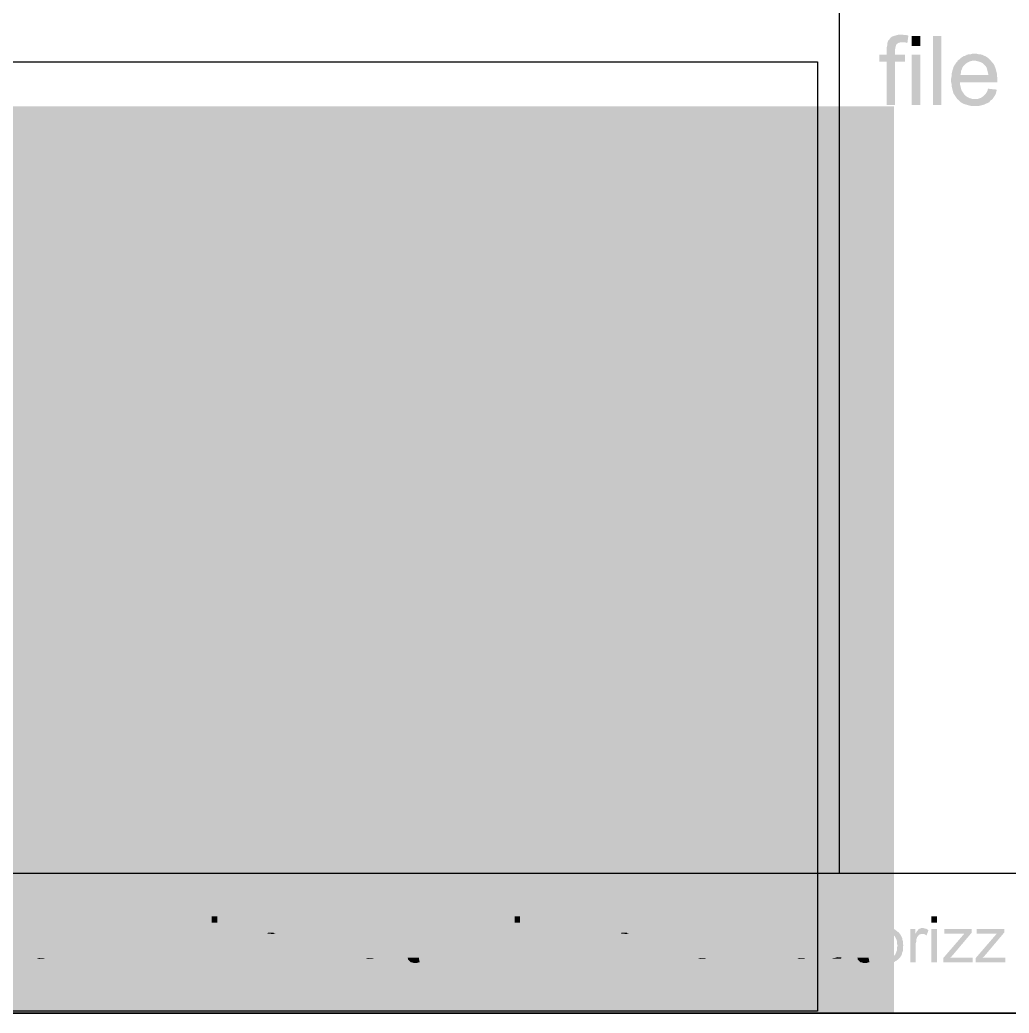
# Model space of a CAD drawing. Header units: millimetres. Extents: x -35.3 to 0.3, y 0.4 to 20.6.
# Drawn here: x -3.313 to -1.636, y 0.384 to 2.069 of the extents above; entities that cross this region are included whole.
import ezdxf

# ---------------------------------------------------------------- set-up
doc = ezdxf.new("R2010")
doc.units = ezdxf.units.MM
for name, color, linetype in [('PDF _Geometria', 7, 'Continuous'), ('PDF _Immagini', 7, 'Continuous'), ('PDF _Riempimenti solidi', 7, 'Continuous')]:
    doc.layers.add(name, color=color, linetype=linetype)
picture_1 = doc.add_image_def('image1.png', size_in_pixel=(561, 336))

msp = doc.modelspace()

# ---------------------------------------------------------------- hatches: boundary and pattern name
at = {"layer": 'PDF _Riempimenti solidi', "transparency": 33554559}
for points in [[(-1.8202, 2.0435), (-1.8227, 2.0435), (-1.826, 2.0427), (-1.8293, 2.0418), (-1.8318, 2.041), (-1.8343, 2.0402), (-1.8368, 2.0385), (-1.8385, 2.036), (-1.841, 2.0335), (-1.8418, 2.031), (-1.8168, 2.0302), (-1.8118, 2.0302), (-1.8085, 2.0293), (-1.8068, 2.0418), (-1.8102, 2.0427), (-1.8135, 2.0427), (-1.8168, 2.0435)], [(-1.7868, 2.0243), (-1.7868, 2.041), (-1.801, 2.041), (-1.801, 2.0243)], [(-1.751, 1.9243), (-1.751, 2.041), (-1.7652, 2.041), (-1.7652, 1.9243)], [(-1.8418, 2.031), (-1.8427, 2.0285), (-1.8427, 2.0252), (-1.8435, 2.0218), (-1.8435, 2.0093), (-1.856, 2.0093), (-1.856, 1.9977), (-1.8435, 1.9977), (-1.8435, 1.9243), (-1.8293, 1.9243), (-1.8293, 1.9977), (-1.8127, 1.9977), (-1.8127, 2.0093), (-1.8293, 2.0093), (-1.8293, 2.0185), (-1.8285, 2.0227), (-1.8268, 2.0277), (-1.826, 2.0277), (-1.8243, 2.0293), (-1.821, 2.0302), (-1.8168, 2.0302)], [(-1.7868, 1.9243), (-1.7868, 2.0093), (-1.801, 2.0093), (-1.801, 1.9243)], [(-1.6943, 2.011), (-1.6985, 2.011), (-1.701, 2.0102), (-1.7043, 2.0102), (-1.7077, 2.0093), (-1.7102, 2.0077), (-1.7135, 2.0068), (-1.716, 2.0052), (-1.7185, 2.0035), (-1.721, 2.001), (-1.7235, 1.9993), (-1.6927, 1.9993), (-1.6902, 1.9985), (-1.6868, 1.9977), (-1.6843, 1.9968), (-1.681, 1.9952), (-1.6793, 1.9935), (-1.6768, 1.991), (-1.676, 1.9902), (-1.6743, 1.9877), (-1.6735, 1.9852), (-1.671, 1.9752), (-1.7185, 1.9752), (-1.6568, 1.9743), (-1.6568, 1.9777), (-1.6577, 1.981), (-1.6585, 1.9843), (-1.6593, 1.9868), (-1.6602, 1.9893), (-1.6618, 1.9927), (-1.6635, 1.9952), (-1.6652, 1.9968), (-1.6668, 1.9993), (-1.6685, 2.001), (-1.671, 2.0035), (-1.6735, 2.0052), (-1.676, 2.0068), (-1.6785, 2.0077), (-1.6818, 2.0093), (-1.6852, 2.0102), (-1.6877, 2.0102), (-1.691, 2.011)], [(-1.7235, 1.9993), (-1.7235, 1.9985), (-1.7252, 1.9968), (-1.7268, 1.9943), (-1.7285, 1.9918), (-1.7302, 1.9893), (-1.731, 1.986), (-1.7318, 1.9835), (-1.7335, 1.9768), (-1.7335, 1.9735), (-1.7343, 1.9693), (-1.7343, 1.9627), (-1.7335, 1.9593), (-1.7335, 1.956), (-1.731, 1.946), (-1.7302, 1.9435), (-1.7285, 1.941), (-1.7268, 1.9385), (-1.7252, 1.936), (-1.7235, 1.9335), (-1.6935, 1.9343), (-1.6977, 1.9343), (-1.701, 1.9352), (-1.7035, 1.936), (-1.7068, 1.9377), (-1.7093, 1.9393), (-1.7118, 1.9418), (-1.7135, 1.9443), (-1.7152, 1.9468), (-1.7168, 1.9493), (-1.7193, 1.9593), (-1.7193, 1.9627), (-1.656, 1.9627), (-1.656, 1.9702), (-1.6568, 1.9743), (-1.7185, 1.9752), (-1.7177, 1.9785), (-1.7177, 1.9818), (-1.716, 1.9852), (-1.7152, 1.9877), (-1.7135, 1.9902), (-1.711, 1.9927), (-1.7093, 1.9943), (-1.7068, 1.996), (-1.7035, 1.9977), (-1.701, 1.9985), (-1.6977, 1.9993), (-1.6943, 1.9993)], [(-1.6718, 1.9518), (-1.6727, 1.9485), (-1.6743, 1.9452), (-1.676, 1.9427), (-1.6785, 1.9402), (-1.6802, 1.9385), (-1.6818, 1.9377), (-1.6843, 1.936), (-1.6868, 1.9352), (-1.6902, 1.9343), (-1.6935, 1.9343), (-1.7235, 1.9335), (-1.7227, 1.9335), (-1.7185, 1.9293), (-1.716, 1.9277), (-1.7127, 1.926), (-1.7102, 1.9252), (-1.7068, 1.9243), (-1.7043, 1.9235), (-1.701, 1.9227), (-1.6868, 1.9227), (-1.6835, 1.9235), (-1.6802, 1.9243), (-1.6777, 1.9252), (-1.6743, 1.9268), (-1.6718, 1.9277), (-1.6693, 1.9293), (-1.6685, 1.931), (-1.666, 1.9327), (-1.6635, 1.9352), (-1.6618, 1.9377), (-1.6602, 1.9402), (-1.6585, 1.9435), (-1.6568, 1.9502)], [(-2.9785, 0.5377), (-2.9785, 0.5485), (-2.9877, 0.5485), (-2.9877, 0.5377)], [(-2.6468, 0.5468), (-2.656, 0.541), (-2.656, 0.5268), (-2.6635, 0.5268), (-2.6635, 0.5193), (-2.656, 0.5193), (-2.656, 0.4785), (-2.641, 0.4785), (-2.6427, 0.4785), (-2.6443, 0.4793), (-2.646, 0.481), (-2.646, 0.4818), (-2.6468, 0.4835), (-2.6468, 0.5193), (-2.6368, 0.5193), (-2.6368, 0.5268), (-2.6468, 0.5268)], [(-2.4652, 0.5377), (-2.4652, 0.5485), (-2.4743, 0.5485), (-2.4743, 0.5377)], [(-2.0852, 0.4702), (-2.0852, 0.5485), (-2.0952, 0.5485), (-2.0952, 0.4702)], [(-2.0693, 0.521), (-2.0718, 0.536), (-2.0718, 0.5485), (-2.061, 0.5485), (-2.061, 0.536), (-2.0635, 0.521)], [(-1.8843, 0.5468), (-1.8935, 0.541), (-1.8935, 0.5268), (-1.901, 0.5268), (-1.901, 0.5193), (-1.8935, 0.5193), (-1.8935, 0.4785), (-1.8785, 0.4785), (-1.8802, 0.4785), (-1.8818, 0.4793), (-1.8835, 0.481), (-1.8835, 0.4818), (-1.8843, 0.4835), (-1.8843, 0.5193), (-1.8743, 0.5193), (-1.8743, 0.5268), (-1.8843, 0.5268)], [(-1.7585, 0.5377), (-1.7585, 0.5485), (-1.7677, 0.5485), (-1.7677, 0.5377)], [(-3.2827, 0.5285), (-3.2877, 0.5285), (-3.2902, 0.5277), (-3.2918, 0.5277), (-3.2943, 0.5268), (-3.296, 0.5268), (-3.2977, 0.526), (-3.2993, 0.5252), (-3.3018, 0.5235), (-3.3035, 0.5218), (-3.3043, 0.521), (-3.2843, 0.5202), (-3.2785, 0.5202), (-3.2768, 0.5193), (-3.2752, 0.5185), (-3.2735, 0.5168), (-3.2727, 0.5168), (-3.271, 0.5135), (-3.271, 0.506), (-3.2718, 0.506), (-3.2735, 0.5052), (-3.276, 0.5052), (-3.2777, 0.5043), (-3.2802, 0.5043), (-3.2827, 0.5035), (-3.2852, 0.5035), (-3.2877, 0.5027), (-3.2927, 0.5027), (-3.2952, 0.5018), (-3.2968, 0.5018), (-3.2977, 0.501), (-3.2993, 0.5002), (-3.3018, 0.4993), (-3.271, 0.4985), (-3.271, 0.4893), (-3.2718, 0.4868), (-3.2718, 0.4852), (-3.2727, 0.4852), (-3.2735, 0.4835), (-3.2768, 0.4802), (-3.2785, 0.4793), (-3.2802, 0.4785), (-3.2818, 0.4777), (-3.2702, 0.4768), (-3.2702, 0.476), (-3.2693, 0.4743), (-3.2685, 0.4718), (-3.2677, 0.4702), (-3.2577, 0.4702), (-3.2585, 0.471), (-3.2593, 0.4727), (-3.2602, 0.4752), (-3.2602, 0.4793), (-3.261, 0.481), (-3.261, 0.516), (-3.2618, 0.5168), (-3.2627, 0.5185), (-3.2635, 0.521), (-3.2643, 0.5227), (-3.2652, 0.5235), (-3.2668, 0.5243), (-3.2685, 0.526), (-3.271, 0.5268), (-3.2718, 0.5268), (-3.2735, 0.5277), (-3.276, 0.5277), (-3.2777, 0.5285), (-3.2802, 0.5285)], [(-3.1927, 0.5285), (-3.196, 0.5285), (-3.1977, 0.5277), (-3.2002, 0.5277), (-3.2018, 0.5268), (-3.2043, 0.526), (-3.206, 0.5252), (-3.2068, 0.5243), (-3.2085, 0.5235), (-3.2135, 0.5185), (-3.2143, 0.5168), (-3.2152, 0.5143), (-3.216, 0.5135), (-3.2168, 0.5118), (-3.2168, 0.5093), (-3.2177, 0.5077), (-3.2177, 0.5052), (-3.2185, 0.5035), (-3.2185, 0.4935), (-3.2177, 0.491), (-3.2177, 0.4893), (-3.2168, 0.4868), (-3.216, 0.4852), (-3.2152, 0.4827), (-3.2127, 0.4777), (-3.211, 0.4768), (-3.1927, 0.4768), (-3.1952, 0.4768), (-3.1968, 0.4777), (-3.1993, 0.4785), (-3.201, 0.4793), (-3.2027, 0.4802), (-3.2043, 0.4818), (-3.2068, 0.4868), (-3.2077, 0.4893), (-3.2077, 0.491), (-3.2085, 0.4935), (-3.2085, 0.5043), (-3.2077, 0.5068), (-3.2077, 0.5085), (-3.2068, 0.511), (-3.2052, 0.5143), (-3.2035, 0.5152), (-3.2035, 0.516), (-3.2018, 0.5168), (-3.2002, 0.5185), (-3.1985, 0.5193), (-3.196, 0.5202), (-3.1918, 0.5202), (-3.1743, 0.521), (-3.176, 0.5227), (-3.1768, 0.5235), (-3.1777, 0.5243), (-3.1793, 0.5252), (-3.1818, 0.5268), (-3.1835, 0.5268), (-3.1852, 0.5277), (-3.1877, 0.5285), (-3.1902, 0.5285)], [(-3.1368, 0.5285), (-3.1418, 0.5285), (-3.1435, 0.5277), (-3.146, 0.5268), (-3.1477, 0.5268), (-3.1493, 0.526), (-3.151, 0.5243), (-3.1535, 0.5235), (-3.1543, 0.5218), (-3.156, 0.5202), (-3.1318, 0.5202), (-3.1302, 0.5193), (-3.1277, 0.5177), (-3.1268, 0.5168), (-3.1252, 0.5152), (-3.1243, 0.5143), (-3.1218, 0.5093), (-3.1218, 0.5068), (-3.121, 0.5043), (-3.1535, 0.5043), (-3.111, 0.5035), (-3.1118, 0.506), (-3.1118, 0.5085), (-3.1127, 0.5102), (-3.1135, 0.5127), (-3.1152, 0.516), (-3.116, 0.5177), (-3.1168, 0.5193), (-3.1185, 0.521), (-3.1193, 0.5218), (-3.121, 0.5235), (-3.1227, 0.5243), (-3.1243, 0.5252), (-3.126, 0.5268), (-3.1285, 0.5268), (-3.1302, 0.5277), (-3.1327, 0.5285), (-3.1343, 0.5285)], [(-3.0802, 0.5285), (-3.0843, 0.5285), (-3.086, 0.5277), (-3.0885, 0.5277), (-3.091, 0.5268), (-3.0927, 0.5252), (-3.0943, 0.5243), (-3.0952, 0.5243), (-3.0968, 0.5227), (-3.0977, 0.521), (-3.0793, 0.5202), (-3.0743, 0.5202), (-3.0718, 0.5193), (-3.0702, 0.5177), (-3.0693, 0.5168), (-3.0677, 0.5135), (-3.0668, 0.511), (-3.0577, 0.5127), (-3.0577, 0.5135), (-3.0585, 0.516), (-3.0585, 0.5177), (-3.0593, 0.5193), (-3.061, 0.521), (-3.061, 0.5218), (-3.0627, 0.5235), (-3.0643, 0.5243), (-3.066, 0.5252), (-3.0685, 0.5268), (-3.0693, 0.5268), (-3.071, 0.5277), (-3.0735, 0.5277), (-3.0752, 0.5285), (-3.0777, 0.5285)], [(-3.0252, 0.5285), (-3.0293, 0.5285), (-3.031, 0.5277), (-3.0335, 0.5277), (-3.036, 0.5268), (-3.0377, 0.5252), (-3.0393, 0.5243), (-3.0402, 0.5243), (-3.0418, 0.5227), (-3.0427, 0.521), (-3.0243, 0.5202), (-3.0193, 0.5202), (-3.0168, 0.5193), (-3.0152, 0.5177), (-3.0143, 0.5168), (-3.0127, 0.5135), (-3.0118, 0.511), (-3.0027, 0.5127), (-3.0027, 0.5135), (-3.0035, 0.516), (-3.0035, 0.5177), (-3.0043, 0.5193), (-3.006, 0.521), (-3.006, 0.5218), (-3.0077, 0.5235), (-3.0093, 0.5243), (-3.011, 0.5252), (-3.0135, 0.5268), (-3.0143, 0.5268), (-3.016, 0.5277), (-3.0185, 0.5277), (-3.0202, 0.5285), (-3.0227, 0.5285)], [(-2.9785, 0.4702), (-2.9785, 0.5268), (-2.9877, 0.5268), (-2.9877, 0.4702)], [(-2.941, 0.5285), (-2.9452, 0.5285), (-2.9477, 0.5277), (-2.9493, 0.5268), (-2.951, 0.5268), (-2.9535, 0.526), (-2.9552, 0.5243), (-2.9568, 0.5235), (-2.9585, 0.5218), (-2.9602, 0.521), (-2.941, 0.5202), (-2.936, 0.5202), (-2.9335, 0.5193), (-2.9318, 0.5177), (-2.9302, 0.5168), (-2.9285, 0.5152), (-2.9252, 0.5085), (-2.9243, 0.506), (-2.9243, 0.5018), (-2.9235, 0.4993), (-2.9235, 0.4985), (-2.9243, 0.496), (-2.9243, 0.491), (-2.9252, 0.4893), (-2.926, 0.4868), (-2.9277, 0.4835), (-2.9285, 0.4827), (-2.9293, 0.4818), (-2.931, 0.4802), (-2.9327, 0.4793), (-2.9343, 0.4777), (-2.936, 0.4777), (-2.9385, 0.4768), (-2.9602, 0.4768), (-2.9568, 0.4735), (-2.9552, 0.4727), (-2.9535, 0.4718), (-2.9518, 0.471), (-2.9493, 0.4702), (-2.9477, 0.4693), (-2.9427, 0.4693), (-2.941, 0.4685), (-2.9393, 0.4685), (-2.9368, 0.4693), (-2.9352, 0.4693), (-2.9327, 0.4702), (-2.931, 0.4702), (-2.9285, 0.471), (-2.9268, 0.4727), (-2.926, 0.4727), (-2.9243, 0.4743), (-2.9227, 0.4752), (-2.9193, 0.4785), (-2.9185, 0.4802), (-2.9168, 0.4818), (-2.9168, 0.4827), (-2.916, 0.4843), (-2.916, 0.486), (-2.9152, 0.4877), (-2.9143, 0.4902), (-2.9143, 0.4968), (-2.9135, 0.4993), (-2.9143, 0.5018), (-2.9143, 0.506), (-2.9152, 0.5085), (-2.9152, 0.5102), (-2.916, 0.5127), (-2.9185, 0.5177), (-2.9202, 0.5193), (-2.921, 0.521), (-2.9227, 0.5218), (-2.9243, 0.5235), (-2.926, 0.5243), (-2.9277, 0.526), (-2.9302, 0.5268), (-2.9318, 0.5277), (-2.9335, 0.5277), (-2.936, 0.5285), (-2.9385, 0.5285)], [(-2.8935, 0.5268), (-2.9018, 0.5268), (-2.9018, 0.4702), (-2.8927, 0.4702), (-2.8927, 0.5027), (-2.8918, 0.5052), (-2.8918, 0.5102), (-2.8893, 0.5152), (-2.8877, 0.516), (-2.8877, 0.5168), (-2.8852, 0.5177), (-2.8835, 0.5185), (-2.8935, 0.5193)], [(-2.8752, 0.5285), (-2.8802, 0.5285), (-2.8818, 0.5277), (-2.8843, 0.5268), (-2.886, 0.526), (-2.8877, 0.5252), (-2.8893, 0.5235), (-2.891, 0.5227), (-2.8918, 0.521), (-2.8777, 0.5202), (-2.8743, 0.5202), (-2.8727, 0.5193), (-2.8702, 0.5185), (-2.8693, 0.5168), (-2.8677, 0.516), (-2.8668, 0.5135), (-2.866, 0.5118), (-2.866, 0.5102), (-2.8652, 0.5077), (-2.8652, 0.4702), (-2.856, 0.4702), (-2.856, 0.5143), (-2.8577, 0.5177), (-2.8585, 0.5202), (-2.8593, 0.5218), (-2.8602, 0.5227), (-2.8635, 0.526), (-2.866, 0.5268), (-2.8668, 0.5268), (-2.8685, 0.5277), (-2.871, 0.5285), (-2.8727, 0.5285)], [(-2.8177, 0.5285), (-2.8227, 0.5285), (-2.8243, 0.5277), (-2.8268, 0.5268), (-2.8285, 0.5268), (-2.8302, 0.526), (-2.8318, 0.5243), (-2.8343, 0.5235), (-2.8352, 0.5218), (-2.8368, 0.5202), (-2.8127, 0.5202), (-2.811, 0.5193), (-2.8085, 0.5177), (-2.8077, 0.5168), (-2.806, 0.5152), (-2.8052, 0.5143), (-2.8043, 0.5127), (-2.8035, 0.511), (-2.8027, 0.5093), (-2.8027, 0.5068), (-2.8018, 0.5043), (-2.8343, 0.5043), (-2.7918, 0.5035), (-2.7927, 0.506), (-2.7927, 0.5085), (-2.7935, 0.5102), (-2.7943, 0.5127), (-2.7977, 0.5193), (-2.7993, 0.521), (-2.8002, 0.5218), (-2.8018, 0.5235), (-2.8035, 0.5243), (-2.8052, 0.5252), (-2.8068, 0.5268), (-2.8093, 0.5268), (-2.811, 0.5277), (-2.8135, 0.5285), (-2.8152, 0.5285)], [(-2.7252, 0.5285), (-2.7302, 0.5285), (-2.7327, 0.5277), (-2.7343, 0.5277), (-2.7368, 0.5268), (-2.7385, 0.5268), (-2.7402, 0.526), (-2.7418, 0.5252), (-2.7443, 0.5235), (-2.746, 0.5218), (-2.7468, 0.521), (-2.7268, 0.5202), (-2.721, 0.5202), (-2.7193, 0.5193), (-2.7177, 0.5185), (-2.716, 0.5168), (-2.7152, 0.5168), (-2.7135, 0.5135), (-2.7135, 0.506), (-2.7143, 0.506), (-2.716, 0.5052), (-2.7185, 0.5052), (-2.7202, 0.5043), (-2.7227, 0.5043), (-2.7252, 0.5035), (-2.7277, 0.5035), (-2.7302, 0.5027), (-2.7352, 0.5027), (-2.7377, 0.5018), (-2.7393, 0.5018), (-2.7402, 0.501), (-2.7418, 0.5002), (-2.7443, 0.4993), (-2.7135, 0.4985), (-2.7135, 0.4893), (-2.7143, 0.4868), (-2.7143, 0.4852), (-2.7152, 0.4852), (-2.716, 0.4835), (-2.7193, 0.4802), (-2.721, 0.4793), (-2.7227, 0.4785), (-2.7243, 0.4777), (-2.7127, 0.4768), (-2.7127, 0.476), (-2.7118, 0.4743), (-2.711, 0.4718), (-2.7102, 0.4702), (-2.7002, 0.4702), (-2.701, 0.471), (-2.7018, 0.4727), (-2.7027, 0.4752), (-2.7027, 0.4793), (-2.7035, 0.481), (-2.7035, 0.516), (-2.7043, 0.5168), (-2.7052, 0.5185), (-2.706, 0.521), (-2.7068, 0.5227), (-2.7077, 0.5235), (-2.7093, 0.5243), (-2.711, 0.526), (-2.7135, 0.5268), (-2.7143, 0.5268), (-2.716, 0.5277), (-2.7185, 0.5277), (-2.7202, 0.5285), (-2.7227, 0.5285)], [(-2.6035, 0.5285), (-2.6085, 0.5285), (-2.6102, 0.5277), (-2.6127, 0.5268), (-2.6143, 0.5268), (-2.616, 0.526), (-2.6177, 0.5243), (-2.6202, 0.5235), (-2.621, 0.5218), (-2.6227, 0.5202), (-2.5985, 0.5202), (-2.5968, 0.5193), (-2.5943, 0.5177), (-2.5935, 0.5168), (-2.5918, 0.5152), (-2.591, 0.5143), (-2.5885, 0.5093), (-2.5885, 0.5068), (-2.5877, 0.5043), (-2.6202, 0.5043), (-2.5777, 0.5035), (-2.5785, 0.506), (-2.5785, 0.5085), (-2.5793, 0.5102), (-2.5802, 0.5127), (-2.5835, 0.5193), (-2.5852, 0.521), (-2.586, 0.5218), (-2.5877, 0.5235), (-2.5893, 0.5243), (-2.591, 0.5252), (-2.5927, 0.5268), (-2.5952, 0.5268), (-2.5968, 0.5277), (-2.5993, 0.5285), (-2.601, 0.5285)], [(-2.5577, 0.5268), (-2.566, 0.5268), (-2.566, 0.4702), (-2.5568, 0.4702), (-2.5568, 0.5027), (-2.556, 0.5052), (-2.556, 0.5093), (-2.5552, 0.511), (-2.5543, 0.5135), (-2.5527, 0.5152), (-2.5518, 0.5168), (-2.5502, 0.5177), (-2.5477, 0.5185), (-2.546, 0.5185), (-2.5577, 0.5185)], [(-2.5452, 0.5285), (-2.5477, 0.5285), (-2.5493, 0.5277), (-2.5518, 0.5268), (-2.5527, 0.526), (-2.5535, 0.5243), (-2.5552, 0.5227), (-2.556, 0.521), (-2.5577, 0.5185), (-2.5427, 0.5185), (-2.541, 0.5177), (-2.5385, 0.516), (-2.5352, 0.5252), (-2.5368, 0.526), (-2.5393, 0.5277), (-2.541, 0.5277), (-2.5435, 0.5285)], [(-2.486, 0.5268), (-2.5327, 0.5268), (-2.5327, 0.5193), (-2.4985, 0.5193), (-2.486, 0.521)], [(-2.4652, 0.4702), (-2.4652, 0.5268), (-2.4743, 0.5268), (-2.4743, 0.4702)], [(-2.401, 0.5285), (-2.4052, 0.5285), (-2.4068, 0.5277), (-2.4093, 0.5277), (-2.4118, 0.5268), (-2.4135, 0.5252), (-2.4152, 0.5243), (-2.416, 0.5243), (-2.4177, 0.5227), (-2.4185, 0.521), (-2.4002, 0.5202), (-2.3952, 0.5202), (-2.3927, 0.5193), (-2.391, 0.5177), (-2.3902, 0.5168), (-2.3885, 0.5135), (-2.3877, 0.511), (-2.3785, 0.5127), (-2.3785, 0.5135), (-2.3793, 0.516), (-2.3793, 0.5177), (-2.3802, 0.5193), (-2.3818, 0.521), (-2.3818, 0.5218), (-2.3835, 0.5235), (-2.3852, 0.5243), (-2.3868, 0.5252), (-2.3893, 0.5268), (-2.3902, 0.5268), (-2.3918, 0.5277), (-2.3943, 0.5277), (-2.396, 0.5285), (-2.3985, 0.5285)], [(-2.3402, 0.5285), (-2.3452, 0.5285), (-2.3468, 0.5277), (-2.3493, 0.5268), (-2.351, 0.5268), (-2.3527, 0.526), (-2.3543, 0.5243), (-2.3568, 0.5235), (-2.3577, 0.5218), (-2.3593, 0.5202), (-2.3352, 0.5202), (-2.3335, 0.5193), (-2.331, 0.5177), (-2.3302, 0.5168), (-2.3285, 0.5152), (-2.3277, 0.5143), (-2.3252, 0.5093), (-2.3252, 0.5068), (-2.3243, 0.5043), (-2.3568, 0.5043), (-2.3143, 0.5035), (-2.3152, 0.506), (-2.3152, 0.5085), (-2.316, 0.5102), (-2.3168, 0.5127), (-2.3202, 0.5193), (-2.3218, 0.521), (-2.3227, 0.5218), (-2.3243, 0.5235), (-2.326, 0.5243), (-2.3277, 0.5252), (-2.3293, 0.5268), (-2.3318, 0.5268), (-2.3335, 0.5277), (-2.336, 0.5285), (-2.3377, 0.5285)], [(-2.2943, 0.5268), (-2.3027, 0.5268), (-2.3027, 0.4702), (-2.2935, 0.4702), (-2.2935, 0.5027), (-2.2927, 0.5052), (-2.2927, 0.5102), (-2.2902, 0.5152), (-2.2885, 0.516), (-2.2885, 0.5168), (-2.286, 0.5177), (-2.2843, 0.5185), (-2.2943, 0.5193)], [(-2.276, 0.5285), (-2.281, 0.5285), (-2.2827, 0.5277), (-2.2852, 0.5268), (-2.2868, 0.526), (-2.2885, 0.5252), (-2.2902, 0.5235), (-2.2918, 0.5227), (-2.2927, 0.521), (-2.2785, 0.5202), (-2.2752, 0.5202), (-2.2735, 0.5193), (-2.271, 0.5185), (-2.2702, 0.5168), (-2.2685, 0.516), (-2.2677, 0.5135), (-2.2668, 0.5118), (-2.2668, 0.5102), (-2.266, 0.5077), (-2.266, 0.4702), (-2.2568, 0.4702), (-2.2568, 0.5143), (-2.2585, 0.5177), (-2.2593, 0.5202), (-2.2602, 0.5218), (-2.261, 0.5227), (-2.2627, 0.5243), (-2.2643, 0.526), (-2.2668, 0.5268), (-2.2677, 0.5268), (-2.2693, 0.5277), (-2.2718, 0.5285), (-2.2735, 0.5285)], [(-2.1977, 0.5268), (-2.2443, 0.5268), (-2.2443, 0.5193), (-2.2102, 0.5193), (-2.1977, 0.521)], [(-2.1618, 0.5285), (-2.1668, 0.5285), (-2.1693, 0.5277), (-2.171, 0.5277), (-2.1735, 0.5268), (-2.1752, 0.5268), (-2.1768, 0.526), (-2.1785, 0.5252), (-2.181, 0.5235), (-2.1827, 0.5218), (-2.1835, 0.521), (-2.1635, 0.5202), (-2.1577, 0.5202), (-2.156, 0.5193), (-2.1543, 0.5185), (-2.1527, 0.5168), (-2.1518, 0.5168), (-2.1502, 0.5135), (-2.1502, 0.506), (-2.151, 0.506), (-2.1527, 0.5052), (-2.1552, 0.5052), (-2.1568, 0.5043), (-2.1593, 0.5043), (-2.1618, 0.5035), (-2.1643, 0.5035), (-2.1668, 0.5027), (-2.1718, 0.5027), (-2.1743, 0.5018), (-2.176, 0.5018), (-2.1768, 0.501), (-2.1785, 0.5002), (-2.181, 0.4993), (-2.1502, 0.4985), (-2.1502, 0.4893), (-2.151, 0.4868), (-2.151, 0.4852), (-2.1518, 0.4852), (-2.1527, 0.4835), (-2.156, 0.4802), (-2.1577, 0.4793), (-2.1593, 0.4785), (-2.161, 0.4777), (-2.1493, 0.4768), (-2.1493, 0.476), (-2.1485, 0.4743), (-2.1477, 0.4718), (-2.1468, 0.4702), (-2.1368, 0.4702), (-2.1377, 0.471), (-2.1385, 0.4727), (-2.1393, 0.4752), (-2.1393, 0.4793), (-2.1402, 0.481), (-2.1402, 0.516), (-2.141, 0.5168), (-2.1418, 0.5185), (-2.1427, 0.521), (-2.1435, 0.5227), (-2.1443, 0.5235), (-2.146, 0.5243), (-2.1477, 0.526), (-2.1502, 0.5268), (-2.151, 0.5268), (-2.1527, 0.5277), (-2.1552, 0.5277), (-2.1568, 0.5285), (-2.1593, 0.5285)], [(-1.9935, 0.5285), (-1.9985, 0.5285), (-2.001, 0.5277), (-2.0027, 0.5277), (-2.0052, 0.5268), (-2.0068, 0.5268), (-2.0085, 0.526), (-2.0102, 0.5252), (-2.0127, 0.5235), (-2.0143, 0.5218), (-2.0152, 0.521), (-1.9952, 0.5202), (-1.9893, 0.5202), (-1.9877, 0.5193), (-1.986, 0.5185), (-1.9843, 0.5168), (-1.9835, 0.5168), (-1.9818, 0.5135), (-1.9818, 0.506), (-1.9827, 0.506), (-1.9843, 0.5052), (-1.9868, 0.5052), (-1.9885, 0.5043), (-1.991, 0.5043), (-1.9935, 0.5035), (-1.996, 0.5035), (-1.9985, 0.5027), (-2.0035, 0.5027), (-2.006, 0.5018), (-2.0077, 0.5018), (-2.0085, 0.501), (-2.0102, 0.5002), (-2.0127, 0.4993), (-1.9818, 0.4985), (-1.9818, 0.4893), (-1.9827, 0.4868), (-1.9827, 0.4852), (-1.9835, 0.4852), (-1.9843, 0.4835), (-1.9877, 0.4802), (-1.9893, 0.4793), (-1.991, 0.4785), (-1.9927, 0.4777), (-1.981, 0.4768), (-1.981, 0.476), (-1.9802, 0.4743), (-1.9793, 0.4718), (-1.9785, 0.4702), (-1.9685, 0.4702), (-1.9693, 0.471), (-1.9702, 0.4727), (-1.971, 0.4752), (-1.971, 0.4793), (-1.9718, 0.481), (-1.9718, 0.516), (-1.9727, 0.5168), (-1.9735, 0.5185), (-1.9743, 0.521), (-1.9752, 0.5227), (-1.976, 0.5235), (-1.9777, 0.5243), (-1.9793, 0.526), (-1.9818, 0.5268), (-1.9827, 0.5268), (-1.9843, 0.5277), (-1.9868, 0.5277), (-1.9885, 0.5285), (-1.991, 0.5285)], [(-1.9477, 0.5268), (-1.9577, 0.5268), (-1.9577, 0.4885), (-1.9568, 0.486), (-1.9568, 0.4827), (-1.956, 0.4818), (-1.956, 0.4793), (-1.9552, 0.4777), (-1.9535, 0.476), (-1.9527, 0.4743), (-1.951, 0.4735), (-1.9493, 0.4718), (-1.9468, 0.471), (-1.946, 0.4702), (-1.9443, 0.4702), (-1.9418, 0.4693), (-1.9402, 0.4693), (-1.9377, 0.4685), (-1.9352, 0.4693), (-1.9335, 0.4693), (-1.931, 0.4702), (-1.9293, 0.4702), (-1.9277, 0.471), (-1.926, 0.4727), (-1.9243, 0.4735), (-1.921, 0.4768), (-1.936, 0.4768), (-1.9368, 0.4777), (-1.9393, 0.4777), (-1.941, 0.4785), (-1.9435, 0.4793), (-1.9435, 0.4802), (-1.9452, 0.4818), (-1.9468, 0.4852), (-1.9468, 0.486), (-1.9477, 0.4877), (-1.9477, 0.4952)], [(-1.911, 0.5268), (-1.921, 0.5268), (-1.921, 0.4893), (-1.9218, 0.4868), (-1.9227, 0.4852), (-1.9227, 0.4843), (-1.9243, 0.4818), (-1.926, 0.481), (-1.9277, 0.4793), (-1.9193, 0.4785), (-1.9193, 0.4702), (-1.911, 0.4702)], [(-1.8427, 0.5285), (-1.8468, 0.5285), (-1.8493, 0.5277), (-1.851, 0.5268), (-1.8527, 0.5268), (-1.8552, 0.526), (-1.8568, 0.5243), (-1.8585, 0.5235), (-1.8602, 0.5218), (-1.8618, 0.521), (-1.8427, 0.5202), (-1.8377, 0.5202), (-1.8352, 0.5193), (-1.8335, 0.5177), (-1.8318, 0.5168), (-1.8302, 0.5152), (-1.8268, 0.5085), (-1.826, 0.506), (-1.826, 0.5018), (-1.8252, 0.4993), (-1.8252, 0.4985), (-1.826, 0.496), (-1.826, 0.491), (-1.8268, 0.4893), (-1.8277, 0.4868), (-1.8293, 0.4835), (-1.8302, 0.4827), (-1.831, 0.4818), (-1.8327, 0.4802), (-1.8343, 0.4793), (-1.836, 0.4777), (-1.8377, 0.4777), (-1.8402, 0.4768), (-1.8618, 0.4768), (-1.8585, 0.4735), (-1.8568, 0.4727), (-1.8552, 0.4718), (-1.8535, 0.471), (-1.851, 0.4702), (-1.8493, 0.4693), (-1.8443, 0.4693), (-1.8427, 0.4685), (-1.841, 0.4685), (-1.8385, 0.4693), (-1.8368, 0.4693), (-1.8343, 0.4702), (-1.8327, 0.4702), (-1.8302, 0.471), (-1.8285, 0.4727), (-1.8277, 0.4727), (-1.826, 0.4743), (-1.8243, 0.4752), (-1.821, 0.4785), (-1.8202, 0.4802), (-1.8185, 0.4818), (-1.8185, 0.4827), (-1.8177, 0.4843), (-1.8177, 0.486), (-1.8168, 0.4877), (-1.816, 0.4902), (-1.816, 0.4968), (-1.8152, 0.4993), (-1.816, 0.5018), (-1.816, 0.506), (-1.8168, 0.5085), (-1.8168, 0.5102), (-1.8177, 0.5127), (-1.8202, 0.5177), (-1.8218, 0.5193), (-1.8227, 0.521), (-1.8243, 0.5218), (-1.826, 0.5235), (-1.8277, 0.5243), (-1.8293, 0.526), (-1.8318, 0.5268), (-1.8335, 0.5277), (-1.8352, 0.5277), (-1.8377, 0.5285), (-1.8402, 0.5285)], [(-1.7952, 0.5268), (-1.8035, 0.5268), (-1.8035, 0.4702), (-1.7943, 0.4702), (-1.7943, 0.5027), (-1.7935, 0.5052), (-1.7935, 0.5093), (-1.7927, 0.511), (-1.7918, 0.5135), (-1.7902, 0.5152), (-1.7893, 0.5168), (-1.7877, 0.5177), (-1.7852, 0.5185), (-1.7835, 0.5185), (-1.7952, 0.5185)], [(-1.7827, 0.5285), (-1.7852, 0.5285), (-1.7868, 0.5277), (-1.7893, 0.5268), (-1.7902, 0.526), (-1.791, 0.5243), (-1.7927, 0.5227), (-1.7935, 0.521), (-1.7952, 0.5185), (-1.7802, 0.5185), (-1.7785, 0.5177), (-1.776, 0.516), (-1.7727, 0.5252), (-1.7743, 0.526), (-1.7768, 0.5277), (-1.7785, 0.5277), (-1.781, 0.5285)], [(-1.7585, 0.4702), (-1.7585, 0.5268), (-1.7677, 0.5268), (-1.7677, 0.4702)], [(-1.6993, 0.5268), (-1.746, 0.5268), (-1.746, 0.5193), (-1.7118, 0.5193), (-1.6993, 0.521)], [(-1.6443, 0.5268), (-1.691, 0.5268), (-1.691, 0.5193), (-1.6568, 0.5193), (-1.6443, 0.521)], [(-3.3043, 0.521), (-3.3052, 0.5193), (-3.3068, 0.5177), (-3.3077, 0.5152), (-3.3085, 0.5135), (-3.3085, 0.511), (-3.2993, 0.5093), (-3.2985, 0.511), (-3.2977, 0.5135), (-3.296, 0.5168), (-3.2943, 0.5185), (-3.2935, 0.5185), (-3.2918, 0.5193), (-3.2893, 0.5202), (-3.2843, 0.5202)], [(-3.1743, 0.521), (-3.1918, 0.5202), (-3.1877, 0.5202), (-3.1852, 0.5185), (-3.1835, 0.5177), (-3.1827, 0.5168), (-3.1818, 0.5152), (-3.1802, 0.5135), (-3.1793, 0.511), (-3.1793, 0.5093), (-3.1693, 0.5102), (-3.1693, 0.511), (-3.1702, 0.5135), (-3.171, 0.5152), (-3.1718, 0.5177), (-3.1727, 0.5193)], [(-3.156, 0.5202), (-3.1568, 0.5202), (-3.1577, 0.5185), (-3.1585, 0.5168), (-3.1602, 0.5152), (-3.1618, 0.5118), (-3.1618, 0.5102), (-3.1635, 0.5052), (-3.1635, 0.491), (-3.1627, 0.4893), (-3.1618, 0.4868), (-3.1618, 0.4852), (-3.161, 0.4835), (-3.1602, 0.481), (-3.1585, 0.4793), (-3.1577, 0.4777), (-3.156, 0.4768), (-3.136, 0.4768), (-3.1393, 0.4768), (-3.141, 0.4777), (-3.1435, 0.4785), (-3.1452, 0.4793), (-3.1468, 0.4802), (-3.1502, 0.4835), (-3.1518, 0.4868), (-3.1527, 0.4893), (-3.1527, 0.491), (-3.1535, 0.4935), (-3.1535, 0.496), (-3.111, 0.496), (-3.111, 0.5035), (-3.1535, 0.5043), (-3.1527, 0.5068), (-3.1527, 0.5093), (-3.151, 0.5127), (-3.1477, 0.516), (-3.1468, 0.5168), (-3.1452, 0.5185), (-3.1435, 0.5193), (-3.141, 0.5202), (-3.1368, 0.5202)], [(-3.0977, 0.521), (-3.0993, 0.5193), (-3.0993, 0.5185), (-3.1002, 0.516), (-3.101, 0.5143), (-3.101, 0.5102), (-3.1002, 0.5085), (-3.1002, 0.506), (-3.0985, 0.5043), (-3.0977, 0.5027), (-3.096, 0.5018), (-3.0943, 0.5002), (-3.0927, 0.4993), (-3.091, 0.4985), (-3.0893, 0.4977), (-3.0877, 0.4968), (-3.086, 0.4968), (-3.0835, 0.496), (-3.081, 0.4952), (-3.0777, 0.4943), (-3.0752, 0.4935), (-3.0727, 0.4927), (-3.071, 0.4927), (-3.0693, 0.4918), (-3.0677, 0.491), (-3.0668, 0.4893), (-3.0652, 0.4877), (-3.0652, 0.4852), (-3.066, 0.4827), (-3.0668, 0.481), (-3.0685, 0.4793), (-3.0693, 0.4785), (-3.071, 0.4777), (-3.0735, 0.4777), (-3.076, 0.4768), (-3.0785, 0.4768), (-3.0977, 0.476), (-3.0968, 0.4752), (-3.0952, 0.4735), (-3.0935, 0.4718), (-3.0918, 0.471), (-3.0893, 0.4702), (-3.0877, 0.4702), (-3.086, 0.4693), (-3.081, 0.4693), (-3.0785, 0.4685), (-3.0768, 0.4685), (-3.0743, 0.4693), (-3.0718, 0.4693), (-3.0702, 0.4702), (-3.0685, 0.4702), (-3.066, 0.471), (-3.0643, 0.4718), (-3.0627, 0.4735), (-3.061, 0.4743), (-3.0577, 0.4777), (-3.0577, 0.4785), (-3.0568, 0.481), (-3.056, 0.4827), (-3.0552, 0.4852), (-3.0552, 0.4893), (-3.056, 0.4918), (-3.0585, 0.4968), (-3.0602, 0.4977), (-3.0618, 0.4993), (-3.0635, 0.5002), (-3.0652, 0.501), (-3.0668, 0.501), (-3.0685, 0.5018), (-3.0702, 0.5027), (-3.0727, 0.5035), (-3.0752, 0.5043), (-3.0785, 0.5052), (-3.0818, 0.506), (-3.0843, 0.506), (-3.086, 0.5068), (-3.0868, 0.5068), (-3.0868, 0.5077), (-3.0893, 0.5085), (-3.0902, 0.5102), (-3.091, 0.511), (-3.0918, 0.5135), (-3.0902, 0.5168), (-3.0885, 0.5185), (-3.0877, 0.5185), (-3.086, 0.5193), (-3.0843, 0.5202), (-3.0793, 0.5202)], [(-3.0427, 0.521), (-3.0443, 0.5193), (-3.0443, 0.5185), (-3.0452, 0.516), (-3.046, 0.5143), (-3.046, 0.5102), (-3.0452, 0.5085), (-3.0452, 0.506), (-3.0435, 0.5043), (-3.0427, 0.5027), (-3.041, 0.5018), (-3.0393, 0.5002), (-3.0377, 0.4993), (-3.036, 0.4985), (-3.0343, 0.4977), (-3.0327, 0.4968), (-3.031, 0.4968), (-3.0285, 0.496), (-3.026, 0.4952), (-3.0227, 0.4943), (-3.0202, 0.4935), (-3.0177, 0.4927), (-3.016, 0.4927), (-3.0143, 0.4918), (-3.0127, 0.491), (-3.0118, 0.4893), (-3.0102, 0.4877), (-3.0102, 0.4852), (-3.011, 0.4827), (-3.0118, 0.481), (-3.0135, 0.4793), (-3.0143, 0.4785), (-3.016, 0.4777), (-3.0185, 0.4777), (-3.021, 0.4768), (-3.0235, 0.4768), (-3.0427, 0.476), (-3.0418, 0.4752), (-3.0385, 0.4718), (-3.0368, 0.471), (-3.0343, 0.4702), (-3.0327, 0.4702), (-3.031, 0.4693), (-3.026, 0.4693), (-3.0235, 0.4685), (-3.0218, 0.4685), (-3.0193, 0.4693), (-3.0168, 0.4693), (-3.0152, 0.4702), (-3.0135, 0.4702), (-3.011, 0.471), (-3.0093, 0.4718), (-3.0077, 0.4735), (-3.006, 0.4743), (-3.0027, 0.4777), (-3.0027, 0.4785), (-3.0018, 0.481), (-3.001, 0.4827), (-3.0002, 0.4852), (-3.0002, 0.4893), (-3.001, 0.4918), (-3.0035, 0.4968), (-3.0052, 0.4977), (-3.0068, 0.4993), (-3.0085, 0.5002), (-3.0102, 0.501), (-3.0118, 0.501), (-3.0135, 0.5018), (-3.0152, 0.5027), (-3.0177, 0.5035), (-3.0202, 0.5043), (-3.0235, 0.5052), (-3.0268, 0.506), (-3.0293, 0.506), (-3.031, 0.5068), (-3.0318, 0.5068), (-3.0318, 0.5077), (-3.0343, 0.5085), (-3.0352, 0.5102), (-3.036, 0.511), (-3.0368, 0.5135), (-3.0352, 0.5168), (-3.0335, 0.5185), (-3.0327, 0.5185), (-3.031, 0.5193), (-3.0293, 0.5202), (-3.0243, 0.5202)], [(-2.9602, 0.521), (-2.961, 0.5193), (-2.9627, 0.5177), (-2.9652, 0.5127), (-2.966, 0.5102), (-2.966, 0.5085), (-2.9668, 0.506), (-2.9668, 0.5035), (-2.9677, 0.501), (-2.9677, 0.496), (-2.9668, 0.4935), (-2.9668, 0.491), (-2.966, 0.4885), (-2.966, 0.4868), (-2.9652, 0.4852), (-2.9643, 0.4827), (-2.9627, 0.4793), (-2.961, 0.4777), (-2.9602, 0.4768), (-2.941, 0.4768), (-2.9435, 0.4768), (-2.946, 0.4777), (-2.9477, 0.4785), (-2.9493, 0.4793), (-2.951, 0.481), (-2.9527, 0.4827), (-2.9535, 0.4835), (-2.9552, 0.4852), (-2.9552, 0.4868), (-2.956, 0.4893), (-2.9568, 0.491), (-2.9568, 0.4935), (-2.9577, 0.496), (-2.9577, 0.5018), (-2.9568, 0.5043), (-2.9568, 0.506), (-2.956, 0.5085), (-2.9527, 0.5152), (-2.9518, 0.516), (-2.9502, 0.5168), (-2.9485, 0.5185), (-2.9468, 0.5193), (-2.9452, 0.5202), (-2.941, 0.5202)], [(-2.8918, 0.521), (-2.8935, 0.5193), (-2.8835, 0.5185), (-2.8818, 0.5193), (-2.8793, 0.5202), (-2.8777, 0.5202)], [(-2.8368, 0.5202), (-2.8377, 0.5202), (-2.8393, 0.5168), (-2.841, 0.5152), (-2.8427, 0.5118), (-2.8427, 0.5102), (-2.8443, 0.5052), (-2.8443, 0.491), (-2.8435, 0.4893), (-2.8427, 0.4868), (-2.8427, 0.4852), (-2.8418, 0.4835), (-2.841, 0.481), (-2.8393, 0.4793), (-2.8385, 0.4777), (-2.8368, 0.4768), (-2.8168, 0.4768), (-2.8202, 0.4768), (-2.8218, 0.4777), (-2.8243, 0.4785), (-2.826, 0.4793), (-2.8277, 0.4802), (-2.831, 0.4835), (-2.8327, 0.4868), (-2.8335, 0.4893), (-2.8335, 0.491), (-2.8343, 0.4935), (-2.8343, 0.496), (-2.7918, 0.496), (-2.7918, 0.5035), (-2.8343, 0.5043), (-2.8335, 0.5068), (-2.8335, 0.5093), (-2.8318, 0.5127), (-2.8285, 0.516), (-2.8277, 0.5168), (-2.826, 0.5185), (-2.8243, 0.5193), (-2.8218, 0.5202), (-2.8177, 0.5202)], [(-2.7468, 0.521), (-2.7477, 0.5193), (-2.7493, 0.5177), (-2.7502, 0.5152), (-2.751, 0.5135), (-2.751, 0.511), (-2.7418, 0.5093), (-2.741, 0.511), (-2.7402, 0.5135), (-2.7385, 0.5168), (-2.7368, 0.5185), (-2.736, 0.5185), (-2.7343, 0.5193), (-2.7318, 0.5202), (-2.7268, 0.5202)], [(-2.6227, 0.5202), (-2.6235, 0.5202), (-2.6252, 0.5168), (-2.6268, 0.5152), (-2.6285, 0.5118), (-2.6285, 0.5102), (-2.6302, 0.5052), (-2.6302, 0.491), (-2.6293, 0.4893), (-2.6285, 0.4868), (-2.6285, 0.4852), (-2.6277, 0.4835), (-2.6268, 0.481), (-2.6252, 0.4793), (-2.6243, 0.4777), (-2.6227, 0.4768), (-2.6027, 0.4768), (-2.606, 0.4768), (-2.6077, 0.4777), (-2.6102, 0.4785), (-2.6118, 0.4793), (-2.6135, 0.4802), (-2.6152, 0.4818), (-2.6168, 0.4835), (-2.6185, 0.4868), (-2.6193, 0.4893), (-2.6193, 0.491), (-2.6202, 0.4935), (-2.6202, 0.496), (-2.5777, 0.496), (-2.5777, 0.5035), (-2.6202, 0.5043), (-2.6193, 0.5068), (-2.6193, 0.5093), (-2.6177, 0.5127), (-2.616, 0.5143), (-2.6143, 0.516), (-2.6135, 0.5168), (-2.6118, 0.5185), (-2.6102, 0.5193), (-2.6077, 0.5202), (-2.6035, 0.5202)], [(-2.486, 0.521), (-2.4985, 0.5193), (-2.5343, 0.4777), (-2.5343, 0.4702), (-2.5227, 0.4777), (-2.5168, 0.4843)], [(-2.4185, 0.521), (-2.4202, 0.5193), (-2.4202, 0.5185), (-2.421, 0.516), (-2.4218, 0.5143), (-2.4218, 0.5102), (-2.421, 0.5085), (-2.421, 0.506), (-2.4193, 0.5043), (-2.4185, 0.5027), (-2.4168, 0.5018), (-2.4152, 0.5002), (-2.4135, 0.4993), (-2.4118, 0.4985), (-2.4102, 0.4977), (-2.4085, 0.4968), (-2.4068, 0.4968), (-2.4043, 0.496), (-2.4018, 0.4952), (-2.3985, 0.4943), (-2.396, 0.4935), (-2.3935, 0.4927), (-2.3918, 0.4927), (-2.3902, 0.4918), (-2.3885, 0.491), (-2.3877, 0.4893), (-2.386, 0.4877), (-2.386, 0.4852), (-2.3868, 0.4827), (-2.3877, 0.481), (-2.3893, 0.4793), (-2.3902, 0.4785), (-2.3918, 0.4777), (-2.3943, 0.4777), (-2.3968, 0.4768), (-2.3993, 0.4768), (-2.4185, 0.476), (-2.4177, 0.4752), (-2.4143, 0.4718), (-2.4127, 0.471), (-2.4102, 0.4702), (-2.4085, 0.4702), (-2.4068, 0.4693), (-2.4018, 0.4693), (-2.3993, 0.4685), (-2.3977, 0.4685), (-2.3952, 0.4693), (-2.3927, 0.4693), (-2.391, 0.4702), (-2.3893, 0.4702), (-2.3868, 0.471), (-2.3852, 0.4718), (-2.3835, 0.4735), (-2.3818, 0.4743), (-2.3785, 0.4777), (-2.3785, 0.4785), (-2.3777, 0.481), (-2.3768, 0.4827), (-2.376, 0.4852), (-2.376, 0.4893), (-2.3768, 0.4918), (-2.3793, 0.4968), (-2.381, 0.4977), (-2.3827, 0.4993), (-2.3843, 0.5002), (-2.386, 0.501), (-2.3877, 0.501), (-2.3893, 0.5018), (-2.391, 0.5027), (-2.3935, 0.5035), (-2.396, 0.5043), (-2.3993, 0.5052), (-2.4027, 0.506), (-2.4052, 0.506), (-2.4068, 0.5068), (-2.4077, 0.5068), (-2.4077, 0.5077), (-2.4102, 0.5085), (-2.411, 0.5102), (-2.4118, 0.511), (-2.4127, 0.5135), (-2.411, 0.5168), (-2.4093, 0.5185), (-2.4085, 0.5185), (-2.4068, 0.5193), (-2.4052, 0.5202), (-2.4002, 0.5202)], [(-2.3593, 0.5202), (-2.3602, 0.5202), (-2.3618, 0.5168), (-2.3635, 0.5152), (-2.3652, 0.5118), (-2.3652, 0.5102), (-2.366, 0.5077), (-2.3668, 0.5052), (-2.3668, 0.491), (-2.366, 0.4893), (-2.3652, 0.4868), (-2.3652, 0.4852), (-2.3643, 0.4835), (-2.3635, 0.481), (-2.3618, 0.4793), (-2.361, 0.4777), (-2.3593, 0.4768), (-2.3393, 0.4768), (-2.3427, 0.4768), (-2.3443, 0.4777), (-2.3468, 0.4785), (-2.3485, 0.4793), (-2.3502, 0.4802), (-2.3535, 0.4835), (-2.3552, 0.4868), (-2.356, 0.4893), (-2.356, 0.491), (-2.3568, 0.4935), (-2.3568, 0.496), (-2.3143, 0.496), (-2.3143, 0.5035), (-2.3568, 0.5043), (-2.356, 0.5068), (-2.356, 0.5093), (-2.3543, 0.5127), (-2.351, 0.516), (-2.3502, 0.5168), (-2.3485, 0.5185), (-2.3468, 0.5193), (-2.3443, 0.5202), (-2.3402, 0.5202)], [(-2.2927, 0.521), (-2.2943, 0.5193), (-2.2843, 0.5185), (-2.2827, 0.5193), (-2.2802, 0.5202), (-2.2785, 0.5202)], [(-2.1977, 0.521), (-2.2102, 0.5193), (-2.246, 0.4777), (-2.246, 0.4702), (-2.2343, 0.4777), (-2.2285, 0.4843)], [(-2.1835, 0.521), (-2.1843, 0.5193), (-2.186, 0.5177), (-2.1868, 0.5152), (-2.1877, 0.5135), (-2.1877, 0.511), (-2.1785, 0.5093), (-2.1777, 0.511), (-2.1768, 0.5135), (-2.1752, 0.5168), (-2.1735, 0.5185), (-2.1727, 0.5185), (-2.171, 0.5193), (-2.1685, 0.5202), (-2.1635, 0.5202)], [(-2.0152, 0.521), (-2.016, 0.5193), (-2.0177, 0.5177), (-2.0185, 0.5152), (-2.0193, 0.5135), (-2.0193, 0.511), (-2.0102, 0.5093), (-2.0093, 0.511), (-2.0085, 0.5135), (-2.0068, 0.5168), (-2.0052, 0.5185), (-2.0043, 0.5185), (-2.0027, 0.5193), (-2.0002, 0.5202), (-1.9952, 0.5202)], [(-1.8618, 0.521), (-1.8627, 0.5193), (-1.8643, 0.5177), (-1.8668, 0.5127), (-1.8677, 0.5102), (-1.8677, 0.5085), (-1.8685, 0.506), (-1.8685, 0.5035), (-1.8693, 0.501), (-1.8693, 0.496), (-1.8685, 0.4935), (-1.8685, 0.491), (-1.8677, 0.4885), (-1.8677, 0.4868), (-1.8668, 0.4852), (-1.866, 0.4827), (-1.8643, 0.4793), (-1.8627, 0.4777), (-1.8618, 0.4768), (-1.8427, 0.4768), (-1.8452, 0.4768), (-1.8477, 0.4777), (-1.8493, 0.4785), (-1.851, 0.4793), (-1.8543, 0.4827), (-1.8552, 0.4835), (-1.8568, 0.4852), (-1.8568, 0.4868), (-1.8577, 0.4893), (-1.8585, 0.491), (-1.8585, 0.4935), (-1.8593, 0.496), (-1.8593, 0.5018), (-1.8585, 0.5043), (-1.8585, 0.506), (-1.8577, 0.5085), (-1.8543, 0.5152), (-1.8535, 0.516), (-1.8518, 0.5168), (-1.8502, 0.5185), (-1.8485, 0.5193), (-1.8468, 0.5202), (-1.8427, 0.5202)], [(-1.6993, 0.521), (-1.7118, 0.5193), (-1.7477, 0.4777), (-1.7477, 0.4702), (-1.736, 0.4777), (-1.7302, 0.4843)], [(-1.6443, 0.521), (-1.6568, 0.5193), (-1.6927, 0.4777), (-1.6927, 0.4702), (-1.681, 0.4777), (-1.6752, 0.4843)], [(-3.3018, 0.4993), (-3.3035, 0.4985), (-3.3043, 0.4977), (-3.306, 0.4968), (-3.3068, 0.4952), (-3.3085, 0.4927), (-3.3093, 0.4918), (-3.3102, 0.4893), (-3.3102, 0.4827), (-3.3093, 0.4802), (-3.3093, 0.4785), (-3.3077, 0.4768), (-3.3068, 0.4752), (-3.3035, 0.4718), (-3.3018, 0.471), (-3.3002, 0.4702), (-3.2977, 0.4693), (-3.2935, 0.4693), (-3.291, 0.4685), (-3.2885, 0.4693), (-3.2843, 0.4693), (-3.2818, 0.4702), (-3.2802, 0.471), (-3.2793, 0.471), (-3.2777, 0.4718), (-3.2752, 0.4727), (-3.2718, 0.476), (-3.2885, 0.4768), (-3.2935, 0.4768), (-3.2952, 0.4777), (-3.2968, 0.4793), (-3.2977, 0.4793), (-3.2993, 0.481), (-3.3002, 0.4835), (-3.3002, 0.486), (-3.2993, 0.4885), (-3.2985, 0.4902), (-3.2985, 0.491), (-3.2968, 0.4918), (-3.2952, 0.4935), (-3.2935, 0.4935), (-3.2918, 0.4943), (-3.2893, 0.4943), (-3.2868, 0.4952), (-3.2852, 0.4952), (-3.2827, 0.496), (-3.2802, 0.496), (-3.2777, 0.4968), (-3.276, 0.4968), (-3.2735, 0.4977), (-3.2718, 0.4985), (-3.271, 0.4985)], [(-3.1785, 0.491), (-3.1785, 0.4893), (-3.1793, 0.4877), (-3.1793, 0.4852), (-3.181, 0.4835), (-3.1827, 0.4802), (-3.1843, 0.4793), (-3.186, 0.4785), (-3.1885, 0.4777), (-3.1902, 0.4768), (-3.211, 0.4768), (-3.2102, 0.4752), (-3.2085, 0.4743), (-3.2068, 0.4727), (-3.2052, 0.4718), (-3.2035, 0.471), (-3.201, 0.4702), (-3.1993, 0.4693), (-3.1952, 0.4693), (-3.1927, 0.4685), (-3.1902, 0.4693), (-3.186, 0.4693), (-3.1835, 0.4702), (-3.1818, 0.471), (-3.1802, 0.4718), (-3.1785, 0.4735), (-3.1768, 0.4743), (-3.176, 0.4743), (-3.1752, 0.476), (-3.1735, 0.4777), (-3.1727, 0.4793), (-3.171, 0.481), (-3.1702, 0.4835), (-3.1693, 0.4852), (-3.1693, 0.4877), (-3.1685, 0.4902)], [(-3.121, 0.4885), (-3.1227, 0.486), (-3.1235, 0.4843), (-3.1243, 0.4827), (-3.1277, 0.4793), (-3.1285, 0.4793), (-3.1302, 0.4785), (-3.1318, 0.4777), (-3.1343, 0.4768), (-3.156, 0.4768), (-3.156, 0.476), (-3.1543, 0.4752), (-3.1527, 0.4735), (-3.151, 0.4727), (-3.1493, 0.4718), (-3.1477, 0.471), (-3.1452, 0.4702), (-3.1435, 0.4693), (-3.1385, 0.4693), (-3.1368, 0.4685), (-3.1343, 0.4693), (-3.1293, 0.4693), (-3.1277, 0.4702), (-3.1252, 0.471), (-3.1235, 0.4718), (-3.1218, 0.4727), (-3.1202, 0.4735), (-3.1193, 0.4743), (-3.116, 0.4777), (-3.1152, 0.4793), (-3.1135, 0.481), (-3.1127, 0.4827), (-3.111, 0.4877)], [(-3.0927, 0.4885), (-3.1027, 0.4868), (-3.1027, 0.486), (-3.1018, 0.4835), (-3.1002, 0.4802), (-3.0993, 0.4777), (-3.0977, 0.476), (-3.0785, 0.4768), (-3.081, 0.4768), (-3.0835, 0.4777), (-3.0852, 0.4777), (-3.0868, 0.4785), (-3.0885, 0.4802), (-3.0893, 0.481), (-3.091, 0.4827), (-3.0918, 0.4843), (-3.0927, 0.486)], [(-3.0377, 0.4885), (-3.0477, 0.4868), (-3.0477, 0.486), (-3.0468, 0.4835), (-3.0452, 0.4802), (-3.0443, 0.4777), (-3.0427, 0.476), (-3.0235, 0.4768), (-3.026, 0.4768), (-3.0285, 0.4777), (-3.0302, 0.4777), (-3.0318, 0.4785), (-3.0335, 0.4802), (-3.0343, 0.481), (-3.036, 0.4827), (-3.0368, 0.4843), (-3.0377, 0.486)], [(-2.8018, 0.4885), (-2.8035, 0.486), (-2.8052, 0.4827), (-2.8085, 0.4793), (-2.8093, 0.4793), (-2.811, 0.4785), (-2.8127, 0.4777), (-2.8152, 0.4768), (-2.8368, 0.4768), (-2.8368, 0.476), (-2.8352, 0.4752), (-2.8335, 0.4735), (-2.8318, 0.4727), (-2.8302, 0.4718), (-2.8285, 0.471), (-2.826, 0.4702), (-2.8243, 0.4693), (-2.8193, 0.4693), (-2.8177, 0.4685), (-2.8152, 0.4693), (-2.8102, 0.4693), (-2.8085, 0.4702), (-2.806, 0.471), (-2.8043, 0.4718), (-2.8027, 0.4727), (-2.801, 0.4735), (-2.8002, 0.4743), (-2.7968, 0.4777), (-2.796, 0.4793), (-2.7943, 0.481), (-2.7935, 0.4827), (-2.7918, 0.4877)], [(-2.7443, 0.4993), (-2.746, 0.4985), (-2.7468, 0.4977), (-2.7485, 0.4968), (-2.7493, 0.4952), (-2.751, 0.4927), (-2.7518, 0.4918), (-2.7527, 0.4893), (-2.7527, 0.4827), (-2.7518, 0.4802), (-2.7518, 0.4785), (-2.7502, 0.4768), (-2.7493, 0.4752), (-2.746, 0.4718), (-2.7443, 0.471), (-2.7427, 0.4702), (-2.7402, 0.4693), (-2.736, 0.4693), (-2.7335, 0.4685), (-2.731, 0.4693), (-2.7268, 0.4693), (-2.7243, 0.4702), (-2.7227, 0.471), (-2.7218, 0.471), (-2.7202, 0.4718), (-2.7177, 0.4727), (-2.7143, 0.476), (-2.731, 0.4768), (-2.736, 0.4768), (-2.7377, 0.4777), (-2.7393, 0.4793), (-2.7402, 0.4793), (-2.7418, 0.481), (-2.7427, 0.4835), (-2.7427, 0.486), (-2.7418, 0.4885), (-2.741, 0.4902), (-2.741, 0.491), (-2.7393, 0.4918), (-2.7377, 0.4935), (-2.736, 0.4935), (-2.7343, 0.4943), (-2.7318, 0.4943), (-2.7293, 0.4952), (-2.7277, 0.4952), (-2.7252, 0.496), (-2.7227, 0.496), (-2.7202, 0.4968), (-2.7185, 0.4968), (-2.716, 0.4977), (-2.7143, 0.4985), (-2.7135, 0.4985)], [(-2.5877, 0.4885), (-2.5893, 0.486), (-2.5902, 0.4843), (-2.591, 0.4827), (-2.5943, 0.4793), (-2.5952, 0.4793), (-2.5968, 0.4785), (-2.5985, 0.4777), (-2.601, 0.4768), (-2.6227, 0.4768), (-2.6227, 0.476), (-2.621, 0.4752), (-2.6193, 0.4735), (-2.6177, 0.4727), (-2.616, 0.4718), (-2.6143, 0.471), (-2.6118, 0.4702), (-2.6102, 0.4693), (-2.6052, 0.4693), (-2.6035, 0.4685), (-2.601, 0.4693), (-2.596, 0.4693), (-2.5943, 0.4702), (-2.5918, 0.471), (-2.5902, 0.4718), (-2.5885, 0.4727), (-2.5868, 0.4735), (-2.586, 0.4743), (-2.5827, 0.4777), (-2.5818, 0.4793), (-2.5802, 0.481), (-2.5793, 0.4827), (-2.5777, 0.4877)], [(-2.4135, 0.4885), (-2.4235, 0.4868), (-2.4235, 0.486), (-2.4227, 0.4835), (-2.421, 0.4802), (-2.4202, 0.4777), (-2.4185, 0.476), (-2.3993, 0.4768), (-2.4018, 0.4768), (-2.4043, 0.4777), (-2.406, 0.4777), (-2.4077, 0.4785), (-2.4093, 0.4802), (-2.4102, 0.481), (-2.4118, 0.4827), (-2.4127, 0.4843), (-2.4135, 0.486)], [(-2.3243, 0.4885), (-2.326, 0.486), (-2.3268, 0.4843), (-2.3277, 0.4827), (-2.331, 0.4793), (-2.3318, 0.4793), (-2.3335, 0.4785), (-2.3352, 0.4777), (-2.3377, 0.4768), (-2.3593, 0.4768), (-2.3593, 0.476), (-2.3577, 0.4752), (-2.356, 0.4735), (-2.3543, 0.4727), (-2.3527, 0.4718), (-2.351, 0.471), (-2.3485, 0.4702), (-2.3468, 0.4693), (-2.3418, 0.4693), (-2.3402, 0.4685), (-2.3377, 0.4693), (-2.3327, 0.4693), (-2.331, 0.4702), (-2.3285, 0.471), (-2.3268, 0.4718), (-2.3252, 0.4727), (-2.3235, 0.4735), (-2.3227, 0.4743), (-2.3193, 0.4777), (-2.3185, 0.4793), (-2.3168, 0.481), (-2.316, 0.4827), (-2.3143, 0.4877)], [(-2.181, 0.4993), (-2.1827, 0.4985), (-2.1835, 0.4977), (-2.1852, 0.4968), (-2.186, 0.4952), (-2.1877, 0.4927), (-2.1885, 0.4918), (-2.1893, 0.4893), (-2.1893, 0.4827), (-2.1885, 0.4802), (-2.1885, 0.4785), (-2.1868, 0.4768), (-2.186, 0.4752), (-2.1827, 0.4718), (-2.181, 0.471), (-2.1793, 0.4702), (-2.1768, 0.4693), (-2.1727, 0.4693), (-2.1702, 0.4685), (-2.1677, 0.4693), (-2.1635, 0.4693), (-2.161, 0.4702), (-2.1593, 0.471), (-2.1585, 0.471), (-2.1568, 0.4718), (-2.1543, 0.4727), (-2.151, 0.476), (-2.1677, 0.4768), (-2.1727, 0.4768), (-2.1743, 0.4777), (-2.176, 0.4793), (-2.1768, 0.4793), (-2.1785, 0.481), (-2.1793, 0.4835), (-2.1793, 0.486), (-2.1785, 0.4885), (-2.1777, 0.4902), (-2.1777, 0.491), (-2.176, 0.4918), (-2.1743, 0.4935), (-2.1727, 0.4935), (-2.171, 0.4943), (-2.1685, 0.4943), (-2.166, 0.4952), (-2.1643, 0.4952), (-2.1618, 0.496), (-2.1593, 0.496), (-2.1568, 0.4968), (-2.1552, 0.4968), (-2.1527, 0.4977), (-2.151, 0.4985), (-2.1502, 0.4985)], [(-2.0127, 0.4993), (-2.0143, 0.4985), (-2.0152, 0.4977), (-2.0168, 0.4968), (-2.0177, 0.4952), (-2.0193, 0.4927), (-2.0202, 0.4918), (-2.021, 0.4893), (-2.021, 0.4827), (-2.0202, 0.4802), (-2.0202, 0.4785), (-2.0185, 0.4768), (-2.0177, 0.4752), (-2.0143, 0.4718), (-2.0127, 0.471), (-2.011, 0.4702), (-2.0085, 0.4693), (-2.0043, 0.4693), (-2.0018, 0.4685), (-1.9993, 0.4693), (-1.9952, 0.4693), (-1.9927, 0.4702), (-1.991, 0.471), (-1.9902, 0.471), (-1.9885, 0.4718), (-1.986, 0.4727), (-1.9827, 0.476), (-1.9993, 0.4768), (-2.0043, 0.4768), (-2.006, 0.4777), (-2.0077, 0.4793), (-2.0085, 0.4793), (-2.0102, 0.481), (-2.011, 0.4835), (-2.011, 0.486), (-2.0102, 0.4885), (-2.0093, 0.4902), (-2.0093, 0.491), (-2.0077, 0.4918), (-2.006, 0.4935), (-2.0043, 0.4935), (-2.0027, 0.4943), (-2.0002, 0.4943), (-1.9977, 0.4952), (-1.996, 0.4952), (-1.9935, 0.496), (-1.991, 0.496), (-1.9885, 0.4968), (-1.9868, 0.4968), (-1.9843, 0.4977), (-1.9827, 0.4985), (-1.9818, 0.4985)], [(-3.2818, 0.4777), (-3.2843, 0.4768), (-3.2885, 0.4768), (-3.2718, 0.476), (-3.2702, 0.4768)], [(-2.7243, 0.4777), (-2.7268, 0.4768), (-2.731, 0.4768), (-2.7143, 0.476), (-2.7127, 0.4768)], [(-2.6368, 0.4785), (-2.656, 0.4785), (-2.6552, 0.4768), (-2.6552, 0.4752), (-2.6543, 0.4743), (-2.651, 0.471), (-2.6493, 0.4702), (-2.6477, 0.4702), (-2.6452, 0.4693), (-2.6402, 0.4693), (-2.6377, 0.4702), (-2.6352, 0.4702)], [(-2.4843, 0.4785), (-2.5202, 0.4785), (-2.5227, 0.4777), (-2.5343, 0.4702), (-2.4843, 0.4702)], [(-2.196, 0.4785), (-2.2318, 0.4785), (-2.2343, 0.4777), (-2.246, 0.4702), (-2.196, 0.4702)], [(-2.161, 0.4777), (-2.1635, 0.4768), (-2.1677, 0.4768), (-2.151, 0.476), (-2.1493, 0.4768)], [(-1.9927, 0.4777), (-1.9952, 0.4768), (-1.9993, 0.4768), (-1.9827, 0.476), (-1.981, 0.4768)], [(-1.9277, 0.4793), (-1.9293, 0.4785), (-1.9318, 0.4777), (-1.9335, 0.4777), (-1.936, 0.4768), (-1.921, 0.4768), (-1.9193, 0.4785)], [(-1.8743, 0.4785), (-1.8935, 0.4785), (-1.8927, 0.4768), (-1.8927, 0.4752), (-1.8918, 0.4743), (-1.8885, 0.471), (-1.8868, 0.4702), (-1.8852, 0.4702), (-1.8827, 0.4693), (-1.8777, 0.4693), (-1.8752, 0.4702), (-1.8727, 0.4702)], [(-1.6977, 0.4785), (-1.7335, 0.4785), (-1.736, 0.4777), (-1.7477, 0.4702), (-1.6977, 0.4702)], [(-1.6427, 0.4785), (-1.6785, 0.4785), (-1.681, 0.4777), (-1.6927, 0.4702), (-1.6427, 0.4702)]]:
    msp.add_hatch(color=256, dxfattribs=at).paths.add_polyline_path(points)
at = {"layer": 'PDF _Riempimenti solidi', "true_color": 0xffffff, "transparency": 33554559}
msp.add_hatch(color=7, dxfattribs=at).paths.add_polyline_path([(-1.8313, 0.3843), (-1.8313, 1.9218), (-4.5227, 1.9218), (-4.5227, 0.3843)])

# ---------------------------------------------------------------- linework, layer by layer
at = {"layer": 'PDF _Geometria', "lineweight": 25}
for points in [[(-35.3452, 0.3843), (-35.3452, 19.6618), (0.259, 19.6618), (0.259, 0.3843)], [(0.259, 11.4727), (-7.6152, 11.4727), (-7.6152, 0.3843), (0.259, 0.3843)]]:
    msp.add_lwpolyline(points, close=True, dxfattribs=at)
for points in [[(-1.9235, 0.6218), (-1.9235, 3.7793)], [(-7.4177, 0.6218), (0.0615, 0.6218)]]:
    msp.add_lwpolyline(points, dxfattribs=at)

# ---------------------------------------------------------------- pictures from other files: only their frames are drawn
at = {"layer": 'PDF _Immagini', "color": 7, "lineweight": 25}
image = msp.add_image(picture_1, insert=(-4.5227, 0.3874), size_in_units=(2.5619, 1.61), rotation=0, dxfattribs=at)
image.dxf.flags = 15

doc.saveas('drawing.dxf')
